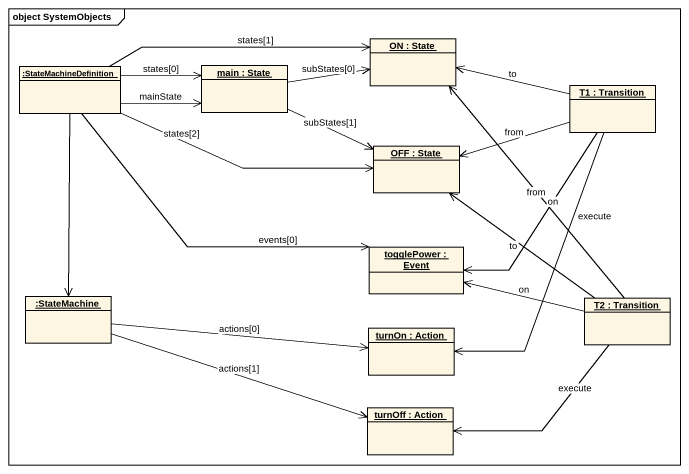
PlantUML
@startuml
mainframe object SystemObjects
hide circle
hide empty members
object ":StateMachineDefinition" as StateMachineDefinition
object "main : State" as main
object "ON : State" as ON_
object "T1 : Transition" as T1
object "OFF : State" as OFF
object "togglePower : Event" as togglePower
object ":StateMachine" as StateMachine
object "T2 : Transition" as T2
object "turnOn : Action" as turnOn
object "turnOff : Action" as turnOff
StateMachineDefinition -right-> main : mainState
StateMachineDefinition -right-> main : states[0]
StateMachineDefinition -right-> ON_ : states[1]
StateMachineDefinition -right-> OFF : states[2]
StateMachineDefinition -right-> togglePower : events[0]
StateMachineDefinition --> StateMachine
main -right-> ON_ : subStates[0]
main -right-> OFF : subStates[1]
T1 -left-> ON_ : to
T1 -left-> OFF : from
T1 --> togglePower : on
T1 --> turnOn : execute
StateMachine -right-> turnOn : actions[0]
StateMachine -right-> turnOff : actions[1]
T2 -up-> ON_ : from
T2 -up-> OFF : to
T2 -left-> togglePower : on
T2 -left-> turnOff : execute
@enduml
